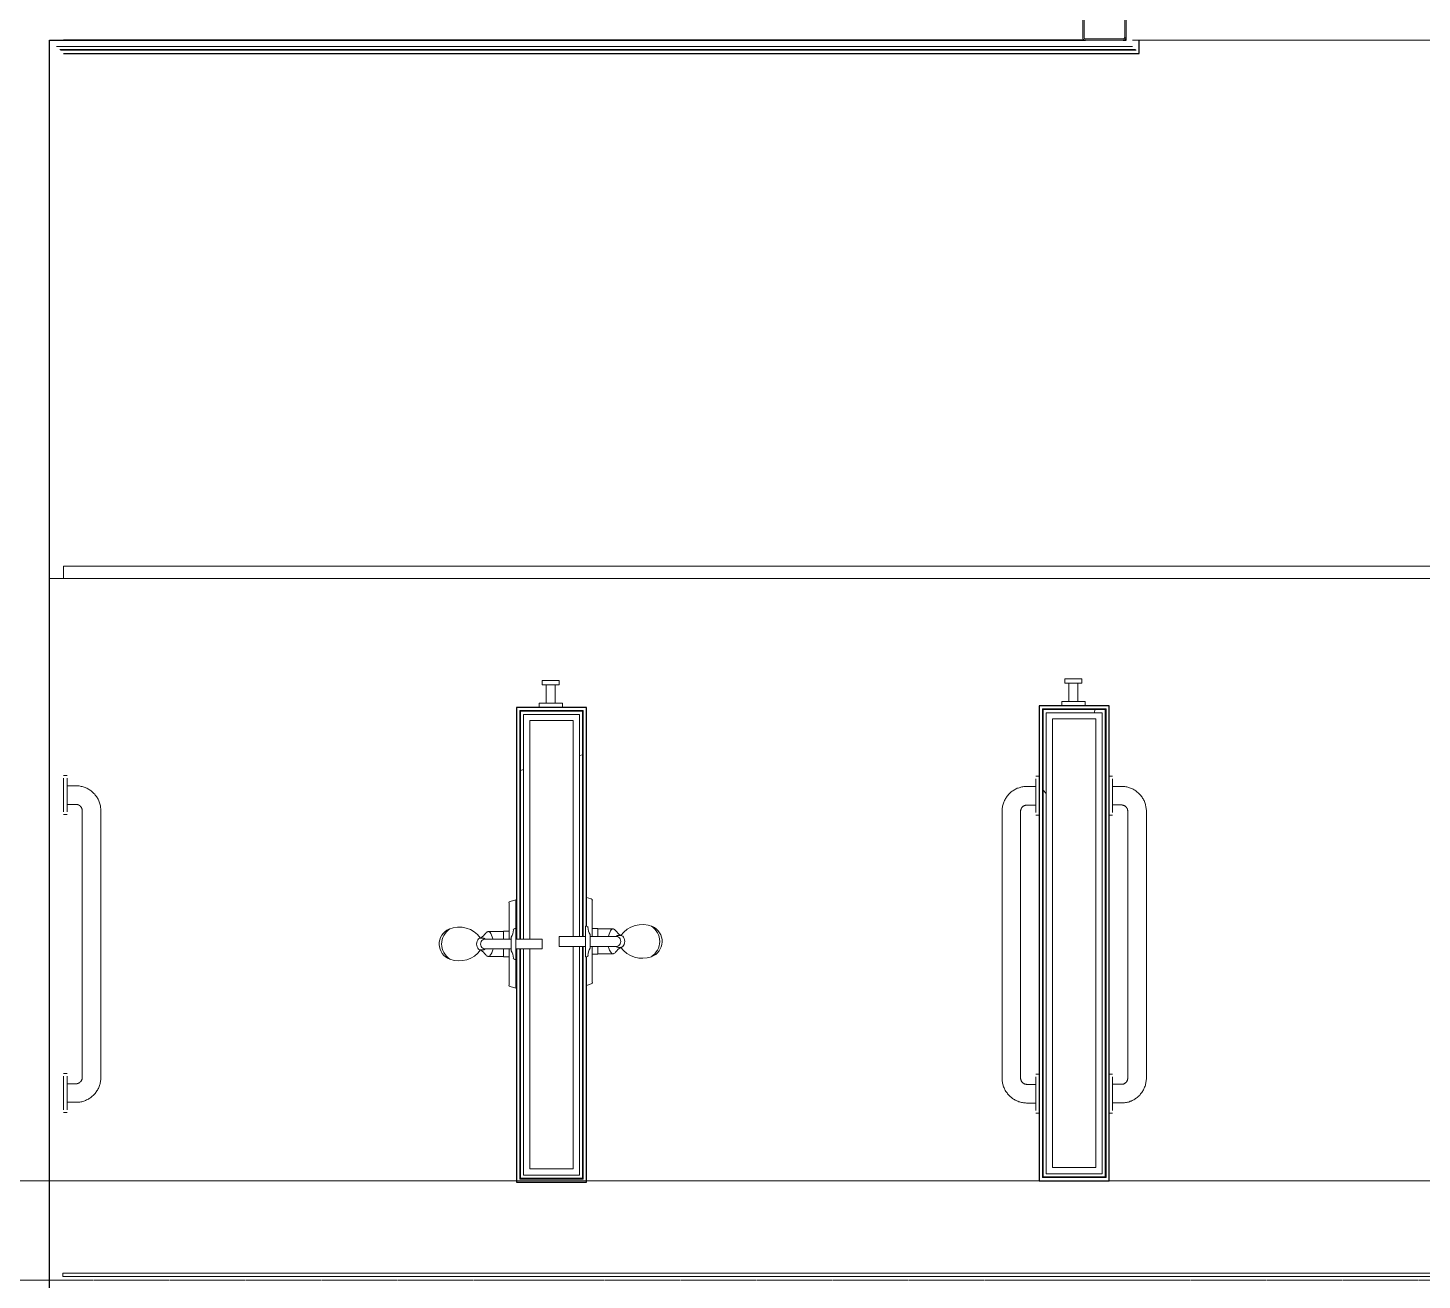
# Model space of a CAD drawing. Header units: inches. Extents: x 25369 to 33161, y -23509 to -20274.
# Drawn here: x 31448.8 to 31561.1, y -22795.3 to -22694.4 of the extents above; entities that cross this region are included whole.
import ezdxf

# ---------------------------------------------------------------- set-up
doc = ezdxf.new("R2010")
doc.units = ezdxf.units.IN
doc.header["$MEASUREMENT"] = 0
doc.linetypes.add('Grid Line 1_2_', pattern=[0.875, 0.5, -0.125, 0.125, -0.125])
for name, color, linetype, lineweight in [('A-FLOR', 192, 'Continuous', 9), ('A-GENM', 13, 'Continuous', 9), ('A-WALL', 113, 'Continuous', 9), ('A-WALL-PATT', 111, 'Continuous', 25), ('I-WALL', 2, 'Continuous', 9), ('P-SANR-FIXT', 6, 'Continuous', 9), ('Q-SPCQ', 91, 'Continuous', 9), ('S-BEAM', 12, 'Continuous', 9), ('S-COLS', 52, 'Continuous', 9), ('S-GRID', 1, 'Continuous', 9)]:
    doc.layers.add(name, color=color, linetype=linetype, lineweight=lineweight)
pattern_1 = [(296.565, (5957.926, 17.28), (0.0001, 115.19999), [12.88, -244.715]), (33.69, (5963.69, 5.76), (-0.00014, 115.19958), [20.768, -394.592]), (33.69, (6078.89, 5.76), (-0.00014, 115.19958), [20.768, -394.592]), (33.69, (6194.09, 5.76), (-0.00014, 115.19958), [20.768, -394.592]), (116.565, (5980.966, 17.28), (0.0001, 115.19999), [12.88, -244.715]), (213.69, (5975.21, 28.8), (-0.00014, 115.19958), [20.768, -394.592]), (213.69, (6090.41, 28.8), (-0.00014, 115.19958), [20.768, -394.592]), (213.69, (6205.61, 28.8), (-0.00014, 115.19958), [20.768, -394.592]), (26.565, (6004.01, 17.28), (0.0001, 115.2), [25.76, -231.836]), (26.565, (6119.21, 17.28), (0.0001, 115.2), [25.76, -231.836]), (270, (6027.05, 28.8), (115.2, 7e-15), [11.52, -103.68]), (225, (6027.05, 17.28), (-1e-14, 115.20042), [16.292, -146.626]), (135, (6015.53, 5.76), (1e-14, 115.20042), [16.292, -146.626]), (288.435, (5980.966, 51.84), (-0.00042, 115.19956), [18.215, -346.08]), (18.435, (5986.73, 34.56), (-0.0004, 115.19956), [18.215, -346.08]), (18.435, (6101.93, 34.56), (-0.0004, 115.19956), [18.215, -346.08]), (18.435, (6217.13, 34.56), (-0.0004, 115.19956), [18.215, -346.08]), (135, (6004.01, 40.32), (1e-14, 115.20042), [16.292, -146.626]), (180, (5992.49, 51.84), (-1e-14, -115.2), [11.52, -103.68]), (251.565, (5952.166, 80.64), (0.00042, 115.19956), [18.215, -346.08]), (315, (5946.41, 63.36), (-1e-14, 115.20042), [16.292, -146.626]), (71.565, (5957.926, 51.84), (0.00042, 115.19956), [18.215, -346.08]), (135, (5963.69, 69.12), (1e-14, 115.20042), [16.292, -146.626]), (225, (5998.25, 80.64), (-1e-14, 115.20042), [16.292, -146.626]), (123.69, (5986.726, 69.12), (-0.00014, 115.19958), [20.768, -394.592]), (123.69, (6101.926, 69.12), (-0.00014, 115.19958), [20.768, -394.592]), (26.565, (5975.21, 86.4), (0.0001, 115.2), [12.88, -244.715]), (26.565, (6090.41, 86.4), (0.0001, 115.2), [12.88, -244.715]), (315, (5986.73, 92.16), (-1e-14, 115.20042), [16.292, -146.626]), (213.69, (6038.57, 109.44), (-0.00014, 115.19958), [20.768, -394.592]), (213.69, (6153.77, 109.44), (-0.00014, 115.19958), [20.768, -394.592]), (213.69, (6268.97, 109.44), (-0.00014, 115.19958), [20.768, -394.592]), (296.565, (6021.286, 97.92), (0.0001, 115.19999), [12.88, -244.715]), (45, (6027.05, 86.4), (1e-14, 115.20042), [16.292, -146.626]), (90, (6038.57, 97.92), (-115.2, 7e-15), [11.52, -103.68]), (213.69, (5986.73, 115.2), (-0.00014, 115.19958), [20.768, -394.592]), (213.69, (6101.93, 115.2), (-0.00014, 115.19958), [20.768, -394.592]), (213.69, (6217.13, 115.2), (-0.00014, 115.19958), [20.768, -394.592]), (315, (5969.45, 103.68), (-1e-14, 115.20042), [8.146, -154.772]), (26.565, (5975.21, 97.92), (0.0001, 115.2), [12.88, -244.715]), (26.565, (6090.41, 97.92), (0.0001, 115.2), [12.88, -244.715]), (90, (5986.73, 103.68), (-115.2, 7e-15), [11.52, -103.68]), (333.435, (5940.65, 109.44), (-0.0001, 115.2), [12.88, -244.715]), (333.435, (6055.85, 109.44), (-0.0001, 115.2), [12.88, -244.715]), (243.435, (5952.166, 103.68), (-0.0001, 115.19999), [12.88, -244.715]), (161.565, (5946.41, 92.16), (0.0004, 115.19956), [18.215, -346.08]), (161.565, (6061.61, 92.16), (0.0004, 115.19956), [18.215, -346.08]), (161.565, (6176.81, 92.16), (0.0004, 115.19956), [18.215, -346.08]), (45, (5929.13, 97.92), (1e-14, 115.20042), [16.292, -146.626]), (26.565, (5934.89, 0), (0.0001, 115.2), [12.88, -244.715]), (26.565, (6050.09, 0), (0.0001, 115.2), [12.88, -244.715]), (116.565, (5946.406, 5.76), (0.0001, 115.19999), [12.88, -244.715]), (206.565, (5940.65, 17.28), (0.0001, 115.2), [12.88, -244.715]), (206.565, (6055.85, 17.28), (0.0001, 115.2), [12.88, -244.715]), (296.565, (5929.126, 11.52), (0.0001, 115.19999), [12.88, -244.715]), (14.036, (6015.53, 51.84), (0.0005, 115.19957), [23.749, -451.233]), (14.036, (6130.73, 51.84), (0.0005, 115.19957), [23.749, -451.233]), (14.036, (6245.93, 51.84), (0.0005, 115.19957), [23.749, -451.233]), (14.036, (6361.13, 51.84), (0.0005, 115.19957), [23.749, -451.233]), (135, (6038.57, 57.6), (1e-14, 115.20042), [16.292, -146.626]), (198.435, (6027.05, 69.12), (-0.0004, 115.19956), [18.215, -346.08]), (198.435, (6142.25, 69.12), (-0.0004, 115.19956), [18.215, -346.08]), (198.435, (6257.45, 69.12), (-0.0004, 115.19956), [18.215, -346.08]), (296.565, (6009.766, 63.36), (0.0001, 115.19999), [12.88, -244.715]), (333.435, (5934.89, 34.56), (-0.0001, 115.2), [12.88, -244.715]), (333.435, (6050.09, 34.56), (-0.0001, 115.2), [12.88, -244.715]), (45, (5946.41, 28.8), (1e-14, 115.20042), [8.146, -154.772]), (116.565, (5952.166, 34.56), (0.0001, 115.19999), [12.88, -244.715]), (225, (5946.41, 46.08), (-1e-14, 115.20042), [16.292, -146.626])]

# ---------------------------------------------------------------- blocks, each defined once
blk = doc.blocks.new('817_Grab_Bars - 8170-001240-V50-Overall Floor Plan')
at = {"layer": 'Q-SPCQ', "color": 7}
for p, q in [((25522.8, -22754.67), (25522.52, -22754.67)), ((25522.52, -22756.23), (25522.52, -22754.88)), ((25522.8, -22754.88), (25522.8, -22756.23)), ((25523.52, -22755.48), (25522.8, -22755.48)), ((25522.52, -22757.59), (25522.52, -22756.23)), ((25522.8, -22756.23), (25522.8, -22757.59)), ((25522.8, -22756.98), (25523.52, -22756.98)), ((25522.52, -22757.8), (25522.8, -22757.8)), ((25524.02, -22757.48), (25524.02, -22778.98)), ((25525.52, -22778.98), (25525.52, -22757.48)), ((25522.8, -22778.67), (25522.52, -22778.67)), ((25522.52, -22780.23), (25522.52, -22778.88)), ((25522.8, -22778.88), (25522.8, -22780.23)), ((25523.52, -22779.48), (25522.8, -22779.48)), ((25522.52, -22781.59), (25522.52, -22780.23)), ((25522.8, -22780.23), (25522.8, -22781.59)), ((25522.52, -22781.8), (25522.8, -22781.8)), ((25522.8, -22780.98), (25523.52, -22780.98))]:
    blk.add_line(p, q, dxfattribs=at)
at = {"layer": 'Q-SPCQ', "color": 7, "flags": 128}
for points in [[(25525.52, -22757.48), (25525.51, -22757.4), (25525.51, -22757.32), (25525.5, -22757.25), (25525.49, -22757.17), (25525.48, -22757.09), (25525.46, -22757.01), (25525.44, -22756.93), (25525.41, -22756.86), (25525.39, -22756.78), (25525.36, -22756.71), (25525.32, -22756.63), (25525.29, -22756.56), (25525.25, -22756.49), (25525.21, -22756.42), (25525.17, -22756.36), (25525.12, -22756.29), (25525.07, -22756.23), (25525.02, -22756.17), (25524.96, -22756.11), (25524.91, -22756.05), (25524.85, -22756), (25524.79, -22755.94), (25524.73, -22755.89), (25524.66, -22755.85), (25524.6, -22755.8), (25524.53, -22755.76), (25524.46, -22755.72), (25524.39, -22755.68), (25524.31, -22755.65), (25524.24, -22755.62), (25524.16, -22755.59), (25524.09, -22755.57), (25524.01, -22755.55), (25523.93, -22755.53), (25523.86, -22755.51), (25523.78, -22755.5), (25523.7, -22755.49), (25523.62, -22755.49), (25523.54, -22755.48), (25523.52, -22755.48)], [(25523.52, -22756.98), (25523.54, -22756.98), (25523.56, -22756.99), (25523.58, -22756.99), (25523.59, -22756.99), (25523.61, -22756.99), (25523.63, -22757), (25523.65, -22757), (25523.67, -22757.01), (25523.69, -22757.02), (25523.71, -22757.02), (25523.73, -22757.03), (25523.75, -22757.04), (25523.76, -22757.05), (25523.78, -22757.06), (25523.8, -22757.07), (25523.81, -22757.08), (25523.83, -22757.1), (25523.84, -22757.11), (25523.86, -22757.12), (25523.87, -22757.14), (25523.89, -22757.15), (25523.9, -22757.17), (25523.91, -22757.18), (25523.92, -22757.2), (25523.94, -22757.21), (25523.95, -22757.23), (25523.96, -22757.25), (25523.97, -22757.27), (25523.97, -22757.28), (25523.98, -22757.3), (25523.99, -22757.32), (25523.99, -22757.34), (25524, -22757.36), (25524, -22757.38), (25524.01, -22757.4), (25524.01, -22757.42), (25524.01, -22757.44), (25524.01, -22757.46), (25524.02, -22757.48), (25524.02, -22757.48)], [(25523.52, -22780.98), (25523.6, -22780.98), (25523.68, -22780.98), (25523.75, -22780.97), (25523.83, -22780.96), (25523.91, -22780.94), (25523.99, -22780.93), (25524.07, -22780.91), (25524.14, -22780.88), (25524.22, -22780.86), (25524.29, -22780.83), (25524.37, -22780.79), (25524.44, -22780.76), (25524.51, -22780.72), (25524.58, -22780.68), (25524.64, -22780.64), (25524.71, -22780.59), (25524.77, -22780.54), (25524.83, -22780.49), (25524.89, -22780.43), (25524.95, -22780.38), (25525, -22780.32), (25525.06, -22780.26), (25525.11, -22780.2), (25525.15, -22780.13), (25525.2, -22780.07), (25525.24, -22780), (25525.28, -22779.93), (25525.32, -22779.86), (25525.35, -22779.78), (25525.38, -22779.71), (25525.41, -22779.63), (25525.43, -22779.56), (25525.45, -22779.48), (25525.47, -22779.4), (25525.49, -22779.32), (25525.5, -22779.25), (25525.51, -22779.17), (25525.51, -22779.09), (25525.52, -22779.01), (25525.52, -22778.98)], [(25524.02, -22778.98), (25524.01, -22779), (25524.01, -22779.02), (25524.01, -22779.04), (25524.01, -22779.06), (25524.01, -22779.08), (25524, -22779.1), (25524, -22779.12), (25523.99, -22779.14), (25523.98, -22779.16), (25523.98, -22779.18), (25523.97, -22779.2), (25523.96, -22779.22), (25523.95, -22779.23), (25523.94, -22779.25), (25523.93, -22779.27), (25523.92, -22779.28), (25523.9, -22779.3), (25523.89, -22779.31), (25523.88, -22779.33), (25523.86, -22779.34), (25523.85, -22779.36), (25523.83, -22779.37), (25523.82, -22779.38), (25523.8, -22779.39), (25523.79, -22779.41), (25523.77, -22779.42), (25523.75, -22779.43), (25523.73, -22779.43), (25523.71, -22779.44), (25523.7, -22779.45), (25523.68, -22779.46), (25523.66, -22779.46), (25523.64, -22779.47), (25523.62, -22779.47), (25523.6, -22779.48), (25523.58, -22779.48), (25523.56, -22779.48), (25523.54, -22779.48), (25523.52, -22779.48), (25523.52, -22779.48)]]:
    blk.add_lwpolyline(points, dxfattribs=at)
blk = doc.blocks.new('817_Grab_Bars - 8170-001240-25748-Overall Floor Plan')
at = {"layer": 'Q-SPCQ', "color": 7}
for p, q in [((25395.89, -22754.73), (25395.61, -22754.73)), ((25395.61, -22756.3), (25395.61, -22754.94)), ((25395.61, -22755.55), (25394.89, -22755.55)), ((25394.89, -22757.05), (25395.61, -22757.05)), ((25395.61, -22757.65), (25395.61, -22756.3)), ((25392.89, -22757.55), (25392.89, -22779.05)), ((25394.39, -22779.05), (25394.39, -22757.55)), ((25395.61, -22757.86), (25395.89, -22757.86)), ((25395.61, -22779.55), (25394.89, -22779.55)), ((25395.89, -22778.73), (25395.61, -22778.73)), ((25395.61, -22780.3), (25395.61, -22778.94)), ((25395.61, -22781.65), (25395.61, -22780.3)), ((25394.89, -22781.05), (25395.61, -22781.05)), ((25395.61, -22781.86), (25395.89, -22781.86))]:
    blk.add_line(p, q, dxfattribs=at)
at = {"layer": 'Q-SPCQ', "color": 7, "flags": 128}
for points in [[(25394.89, -22755.55), (25394.81, -22755.55), (25394.73, -22755.55), (25394.65, -22755.56), (25394.57, -22755.57), (25394.49, -22755.59), (25394.41, -22755.6), (25394.34, -22755.62), (25394.26, -22755.65), (25394.19, -22755.68), (25394.11, -22755.7), (25394.04, -22755.74), (25393.97, -22755.77), (25393.9, -22755.81), (25393.83, -22755.85), (25393.76, -22755.9), (25393.7, -22755.94), (25393.63, -22755.99), (25393.57, -22756.04), (25393.51, -22756.1), (25393.46, -22756.15), (25393.4, -22756.21), (25393.35, -22756.27), (25393.3, -22756.34), (25393.25, -22756.4), (25393.21, -22756.47), (25393.17, -22756.53), (25393.13, -22756.6), (25393.09, -22756.68), (25393.06, -22756.75), (25393.03, -22756.82), (25393, -22756.9), (25392.97, -22756.97), (25392.95, -22757.05), (25392.93, -22757.13), (25392.92, -22757.21), (25392.91, -22757.29), (25392.9, -22757.37), (25392.89, -22757.45), (25392.89, -22757.53), (25392.89, -22757.55)], [(25394.39, -22757.55), (25394.39, -22757.53), (25394.39, -22757.51), (25394.39, -22757.49), (25394.4, -22757.47), (25394.4, -22757.45), (25394.4, -22757.43), (25394.41, -22757.41), (25394.42, -22757.39), (25394.42, -22757.37), (25394.43, -22757.35), (25394.44, -22757.33), (25394.45, -22757.32), (25394.46, -22757.3), (25394.47, -22757.28), (25394.48, -22757.26), (25394.49, -22757.25), (25394.5, -22757.23), (25394.51, -22757.22), (25394.53, -22757.2), (25394.54, -22757.19), (25394.56, -22757.17), (25394.57, -22757.16), (25394.59, -22757.15), (25394.6, -22757.14), (25394.62, -22757.13), (25394.64, -22757.12), (25394.65, -22757.11), (25394.67, -22757.1), (25394.69, -22757.09), (25394.71, -22757.08), (25394.73, -22757.07), (25394.75, -22757.07), (25394.77, -22757.06), (25394.79, -22757.06), (25394.81, -22757.05), (25394.83, -22757.05), (25394.84, -22757.05), (25394.86, -22757.05), (25394.88, -22757.05), (25394.89, -22757.05)], [(25392.89, -22779.05), (25392.89, -22779.13), (25392.9, -22779.21), (25392.9, -22779.29), (25392.92, -22779.37), (25392.93, -22779.44), (25392.95, -22779.52), (25392.97, -22779.6), (25392.99, -22779.68), (25393.02, -22779.75), (25393.05, -22779.83), (25393.08, -22779.9), (25393.12, -22779.97), (25393.15, -22780.04), (25393.2, -22780.11), (25393.24, -22780.18), (25393.29, -22780.24), (25393.34, -22780.3), (25393.39, -22780.37), (25393.44, -22780.42), (25393.5, -22780.48), (25393.56, -22780.54), (25393.62, -22780.59), (25393.68, -22780.64), (25393.74, -22780.69), (25393.81, -22780.73), (25393.88, -22780.77), (25393.95, -22780.81), (25394.02, -22780.85), (25394.09, -22780.88), (25394.17, -22780.91), (25394.24, -22780.94), (25394.32, -22780.96), (25394.39, -22780.98), (25394.47, -22781), (25394.55, -22781.02), (25394.63, -22781.03), (25394.71, -22781.04), (25394.79, -22781.04), (25394.87, -22781.05), (25394.89, -22781.05)], [(25394.89, -22779.55), (25394.87, -22779.55), (25394.85, -22779.55), (25394.83, -22779.54), (25394.81, -22779.54), (25394.79, -22779.54), (25394.77, -22779.53), (25394.75, -22779.53), (25394.73, -22779.52), (25394.71, -22779.51), (25394.7, -22779.51), (25394.68, -22779.5), (25394.66, -22779.49), (25394.64, -22779.48), (25394.62, -22779.47), (25394.61, -22779.46), (25394.59, -22779.45), (25394.58, -22779.44), (25394.56, -22779.42), (25394.55, -22779.41), (25394.53, -22779.4), (25394.52, -22779.38), (25394.5, -22779.37), (25394.49, -22779.35), (25394.48, -22779.33), (25394.47, -22779.32), (25394.46, -22779.3), (25394.45, -22779.28), (25394.44, -22779.26), (25394.43, -22779.25), (25394.42, -22779.23), (25394.42, -22779.21), (25394.41, -22779.19), (25394.41, -22779.17), (25394.4, -22779.15), (25394.4, -22779.13), (25394.39, -22779.11), (25394.39, -22779.09), (25394.39, -22779.07), (25394.39, -22779.05), (25394.39, -22779.05)]]:
    blk.add_lwpolyline(points, dxfattribs=at)
blk = doc.blocks.new('Robe_hook_5552 - Robe_hook_5552-134757-Overall Floor Plan')
at = {"layer": 'A-GENM', "color": 7}
for p, q in [((-0.94, 0), (-0.94, -0.35)), ((-0.94, -0.35), (0.94, -0.35)), ((-0.37, -1.81), (-0.37, -0.35)), ((0.38, -1.81), (0.38, -0.35)), ((0.94, -0.35), (0.94, 0)), ((-0.69, -2.16), (-0.69, -1.81)), ((-0.69, -1.81), (0.69, -1.81)), ((0.69, -2.16), (-0.69, -2.16)), ((0.69, -1.81), (0.69, -2.16))]:
    blk.add_line(p, q, dxfattribs=at)
blk = doc.blocks.new('Plate - 1_2X6-187841-Overall Floor Plan')
at = {"layer": 'S-BEAM', "color": 7}
for p, q in [((-75.12, -0.13), (-75.12, 0.12)), ((75.31, 0.12), (-75.12, 0.12)), ((-75.12, -0.13), (75.31, -0.13))]:
    blk.add_line(p, q, dxfattribs=at)
blk = doc.blocks.new('Shower-Unit-Zurn-Z7301-SS-MT-DV2P-HW - Z7301-SS-MT-DV2P-HW-253514-Overall Floor Plan')
at = {"layer": 'P-SANR-FIXT', "color": 7}
for p, q in [((-0.48, 2.64), (-0.48, 2.84)), ((-0.4, 0.38), (-0.4, 2.46)), ((0.4, 2.46), (0.4, 0.38)), ((0.48, 2.84), (0.48, 2.64)), ((-1, 0.99), (-1, 2.23)), ((1, 2.23), (1, 0.99)), ((-3.56, 0), (-3.43, 0.45)), ((-1.24, 0), (-3.56, 0)), ((-3.31, 0.54), (-1.03, 0.54)), ((-1.24, 0), (-1.24, 0.1)), ((-1.03, 0.99), (-1, 0.99)), ((-1.03, 0.54), (-1.03, 0.99)), ((-1.03, 0.54), (-0.4, 0.54)), ((-1, 0.99), (-0.4, 0.99)), ((-0.55, 0.38), (-0.4, 0.38)), ((-0.4, 0.38), (0.4, 0.38)), ((0.4, 0.99), (1, 0.99)), ((0.4, 0.54), (1.03, 0.54)), ((0.4, 0.38), (0.55, 0.38)), ((1, 0.99), (1.03, 0.99)), ((1.03, 0.99), (1.03, 0.54)), ((1.03, 0.54), (3.31, 0.54)), ((1.24, 0.1), (1.24, 0)), ((3.56, 0), (1.24, 0)), ((3.43, 0.45), (3.56, 0)), ((-0.4, 0), (-1.24, 0)), ((-0.4, -2.13), (-0.4, 0)), ((-0.4, 0), (0.4, 0)), ((0.4, 0), (0.4, -2.13)), ((1.24, 0), (0.4, 0)), ((0.4, -2.13), (-0.4, -2.13))]:
    blk.add_line(p, q, dxfattribs=at)
for centre, radius, start, end in [((0, 4.86), 1.31, 23.5819, 159.9825), ((0, 4.51), 1.46, 32.9208, 147.0792), ((0.79, 4.57), 2.15, 159.9825, 233.8466), ((-0.79, 4.57), 2.15, 306.1534, 22.1739), ((-0.63, 2.12), 0.388, 129.5027, 162.4973), ((-2.26, 4.09), 2.18, 309.5027, 324.82), ((2.26, 4.09), 2.18, 215.1859, 230.4973), ((0.63, 2.12), 0.388, 17.5027, 50.4973), ((-3.31, 0.42), 0.125, 90, 164), ((-1.14, 0.1), 0.0945, 90, 180), ((-1.14, 1.21), 1.02, 270, 305.478), ((1.14, 1.21), 1.02, 234.522, 270), ((1.14, 0.1), 0.0945, 0, 90), ((3.31, 0.42), 0.125, 16, 90)]:
    blk.add_arc(centre, radius, start, end, dxfattribs=at)
for centre, major_axis, ratio, start_param, end_param in [((0, 2.84), (0.476, 0), 0.662364, 0, 3.141593), ((0, 2.46), (0.4, 0), 0.941821, 0, 3.141593), ((-0.11, 2.15), (1.11, 0.08), 0.351489, 5.17721, 6.593422)]:
    blk.add_ellipse(centre, major_axis=major_axis, ratio=ratio, start_param=start_param, end_param=end_param, dxfattribs=at)
blk.add_open_spline([(-0.42, 1.83), (-0.46, 1.84), (-0.57, 1.87), (-0.78, 1.95), (-0.96, 2.08), (-1.02, 2.22), (-0.98, 2.3), (-0.94, 2.34)], degree=3, knots=[0.0572746, 0.0572746, 0.0572746, 0.0572746, 0.1428571, 0.2857143, 0.5714286, 0.7857143, 1, 1, 1, 1], dxfattribs=at)
for points in [[(-0.4, 2.46), (-0.42, 2.48), (-0.44, 2.52), (-0.47, 2.58), (-0.48, 2.62), (-0.48, 2.64)], [(0.48, 2.64), (0.48, 2.62), (0.47, 2.58), (0.44, 2.52), (0.42, 2.48), (0.4, 2.46)]]:
    blk.add_open_spline(points, degree=3, dxfattribs=at)
blk = doc.blocks.new('Shower-Unit-Zurn-Z7301-SS-MT-DV2P-HW - Z7301-SS-MT-DV2P-HW-253545-Overall Floor Plan')
at = {"layer": 'P-SANR-FIXT', "color": 7}
for p, q in [((0.4, 2.13), (-0.4, 2.13)), ((-0.4, 2.13), (-0.4, 0)), ((0.4, 0), (0.4, 2.13)), ((-0.4, 0), (-1.24, 0)), ((-1.24, 0), (-1.24, -0.1)), ((-0.4, 0), (0.4, 0)), ((1.24, 0), (0.4, 0)), ((1.24, -0.1), (1.24, 0)), ((-3.54, -0.06), (-3.43, -0.45)), ((-3.31, -0.54), (-1.03, -0.54)), ((-1.03, -0.54), (-0.4, -0.54)), ((-1.03, -0.54), (-1.03, -0.99)), ((-1.03, -0.99), (-1, -0.99)), ((-1, -0.99), (-0.4, -0.99)), ((-1, -0.99), (-1, -2.23)), ((-0.55, -0.38), (-0.4, -0.38)), ((-0.4, -0.38), (-0.4, -2.46)), ((-0.4, -0.38), (0.4, -0.38)), ((0.4, -2.46), (0.4, -0.38)), ((0.4, -0.38), (0.55, -0.38)), ((0.4, -0.54), (1.03, -0.54)), ((0.4, -0.99), (1, -0.99)), ((1, -2.23), (1, -0.99)), ((1, -0.99), (1.03, -0.99)), ((1.03, -0.99), (1.03, -0.54)), ((1.03, -0.54), (3.31, -0.54)), ((3.43, -0.45), (3.54, -0.06)), ((-0.48, -2.64), (-0.48, -2.84)), ((0.48, -2.84), (0.48, -2.64))]:
    blk.add_line(p, q, dxfattribs=at)
for centre, radius, start, end in [((-3.31, -0.42), 0.125, 196, 270), ((-1.14, -0.1), 0.0945, 180, 270), ((-1.14, -1.21), 1.02, 54.522, 90), ((1.14, -1.21), 1.02, 90, 125.478), ((1.14, -0.1), 0.0945, 270, 360), ((3.31, -0.42), 0.125, 270, 344), ((-0.63, -2.12), 0.388, 197.5027, 230.4973), ((0.63, -2.12), 0.388, 309.5027, 342.4973), ((0.79, -4.57), 2.15, 126.1534, 200.0175), ((-2.26, -4.09), 2.18, 35.18, 50.4973), ((2.26, -4.09), 2.18, 129.5027, 144.8141), ((-0.79, -4.57), 2.15, 337.8261, 53.8466), ((0, -4.86), 1.31, 200.0175, 336.4181), ((0, -4.51), 1.46, 212.9208, 327.0792)]:
    blk.add_arc(centre, radius, start, end, dxfattribs=at)
for centre, major_axis, ratio, start_param, end_param in [((-0.11, -2.15), (-1.11, 0.08), 0.351489, 2.831356, 4.247568), ((0, -2.84), (-0.476, 0), 0.662364, 0, 3.141593), ((0, -2.46), (-0.4, 0), 0.941821, 0, 3.141593)]:
    blk.add_ellipse(centre, major_axis=major_axis, ratio=ratio, start_param=start_param, end_param=end_param, dxfattribs=at)
blk.add_open_spline([(-0.42, -1.83), (-0.46, -1.84), (-0.57, -1.87), (-0.78, -1.95), (-0.96, -2.08), (-1.02, -2.22), (-0.98, -2.3), (-0.94, -2.34)], degree=3, knots=[0.0572746, 0.0572746, 0.0572746, 0.0572746, 0.1428571, 0.2857143, 0.5714286, 0.7857143, 1, 1, 1, 1], dxfattribs=at)
for points in [[(-0.4, -2.46), (-0.42, -2.48), (-0.44, -2.52), (-0.47, -2.58), (-0.48, -2.62), (-0.48, -2.64)], [(0.48, -2.64), (0.48, -2.62), (0.47, -2.58), (0.44, -2.52), (0.42, -2.48), (0.4, -2.46)]]:
    blk.add_open_spline(points, degree=3, dxfattribs=at)
blk = doc.blocks.new('HSS-Hollow Structural Section-Column - HSS3-1_2X3-1_2X1_8-V71-Overall Floor Plan')
at = {"layer": 'S-COLS', "color": 170, "lineweight": 15}
for p, q in [((-1.75, 1.518), (-1.75, -1.518)), ((-1.634, -1.518), (-1.634, 1.518)), ((1.518, 1.75), (-1.518, 1.75)), ((-1.518, 1.634), (1.518, 1.634)), ((1.634, 1.518), (1.634, -1.518)), ((1.75, -1.518), (1.75, 1.518)), ((1.518, -1.634), (-1.518, -1.634)), ((-1.518, -1.75), (1.518, -1.75))]:
    blk.add_line(p, q, dxfattribs=at)
for centre, radius, start, end in [((-1.518, 1.518), 0.232, 90, 180), ((-1.518, 1.518), 0.116, 90, 180), ((1.518, 1.518), 0.232, 360, 90), ((1.518, 1.518), 0.116, 0, 90), ((-1.518, -1.518), 0.232, 180, 270), ((-1.518, -1.518), 0.116, 180, 270), ((1.518, -1.518), 0.232, 270, 360), ((1.518, -1.518), 0.116, 270, 360)]:
    blk.add_arc(centre, radius, start, end, dxfattribs=at)
blk = doc.blocks.new('Locker Rooms and Restrooms_rvt-2-Overall Floor Plan')
at = {"layer": 'A-WALL-PATT', "lineweight": 9}
h = blk.add_hatch(dxfattribs=at)
h.set_pattern_fill('FP_34', style=0, pattern_type=2)
h.set_pattern_definition(pattern_1)
h.paths.add_polyline_path([(25559.27, -22787.17), (25559.33, -22787.1), (25559.27, -22782.23)], flags=0)
h.paths.add_polyline_path([(25564.08, -22749.48), (25564.33, -22749.42), (25559.58, -22749.48)], flags=0)
h = blk.add_hatch(dxfattribs=at)
h.set_pattern_fill('FP_34', style=0, pattern_type=2)
h.set_pattern_definition(pattern_1)
h.paths.add_polyline_path([(25559.33, -22787.1), (25564.08, -22787.1), (25564.08, -22786.85), (25559.58, -22786.85), (25559.58, -22768.63), (25559.33, -22768.63), (25559.33, -22782.23)], flags=0)
h.paths.add_polyline_path([(25559.45, -22767.83), (25559.58, -22767.83), (25559.58, -22749.73), (25564.08, -22749.73), (25564.08, -22749.48), (25559.33, -22749.48), (25559.33, -22767.83)], flags=0)
h = blk.add_hatch(dxfattribs=at)
h.set_pattern_fill('FP_34', style=0, pattern_type=2)
h.set_pattern_definition(pattern_1)
h.paths.add_polyline_path([(25564.33, -22787.1), (25564.33, -22768.42), (25564.08, -22768.42), (25564.08, -22787.1)], flags=0)
h.paths.add_polyline_path([(25564.33, -22767.62), (25564.33, -22749.48), (25564.08, -22749.48), (25564.08, -22767.62), (25564.21, -22767.62)], flags=0)
h = blk.add_hatch(dxfattribs=at)
h.set_pattern_fill('FP_34', style=0, pattern_type=2)
h.set_pattern_definition(pattern_1)
h.paths.add_polyline_path([(25601.39, -22787.05), (25601.45, -22786.99), (25601.39, -22782.23)], flags=0)
h.paths.add_polyline_path([(25606.2, -22749.35), (25606.45, -22749.29), (25601.7, -22749.35)], flags=0)
h = blk.add_hatch(dxfattribs=at)
h.set_pattern_fill('FP_34', style=0, pattern_type=2)
h.set_pattern_definition(pattern_1)
h.paths.add_polyline_path([(25601.7, -22786.99), (25606.2, -22786.99), (25606.2, -22786.74), (25601.7, -22786.74), (25601.7, -22749.6), (25606.2, -22749.6), (25606.2, -22749.35), (25601.45, -22749.35), (25601.45, -22786.99)], flags=0)
at = {"layer": 'A-FLOR', "color": 7}
for p, q in [((25655.08, -22695.43), (25608.64, -22695.43)), ((25736.83, -22737.8), (25522.52, -22737.8)), ((25522.52, -22737.8), (25522.52, -22738.8)), ((25522.52, -22738.8), (25521.39, -22738.8)), ((25521.39, -22738.8), (25522.52, -22738.8)), ((25522.52, -22738.8), (25736.83, -22738.8))]:
    blk.add_line(p, q, dxfattribs=at)
at = {"layer": 'A-WALL', "color": 7}
for p, q in [((25521.95, -22695.93), (25522.2, -22695.93)), ((25522.2, -22695.93), (25522.52, -22695.93)), ((25522.2, -22696.18), (25522.27, -22696.18)), ((25522.27, -22696.18), (25522.52, -22696.18)), ((25522.27, -22696.24), (25522.52, -22696.24)), ((25608.64, -22695.93), (25522.52, -22695.93)), ((25608.89, -22696.18), (25522.52, -22696.18)), ((25608.95, -22696.24), (25522.52, -22696.24)), ((25559.33, -22749.42), (25559.27, -22749.42)), ((25559.27, -22749.42), (25559.27, -22767.83)), ((25564.33, -22749.42), (25559.33, -22749.42)), ((25559.58, -22749.48), (25559.33, -22749.48)), ((25559.33, -22749.48), (25559.33, -22767.83)), ((25564.08, -22749.48), (25559.58, -22749.48)), ((25564.33, -22749.48), (25564.08, -22749.48)), ((25564.39, -22749.42), (25564.33, -22749.42)), ((25564.33, -22749.48), (25564.33, -22767.62)), ((25564.39, -22749.42), (25564.39, -22767.62)), ((25601.45, -22749.29), (25601.39, -22749.29)), ((25601.39, -22749.29), (25601.39, -22787.05)), ((25606.45, -22749.29), (25601.45, -22749.29)), ((25601.7, -22749.35), (25601.45, -22749.35)), ((25601.45, -22749.35), (25601.45, -22786.99)), ((25606.2, -22749.35), (25601.7, -22749.35)), ((25606.45, -22749.35), (25606.2, -22749.35)), ((25606.52, -22749.29), (25606.45, -22749.29)), ((25606.45, -22749.35), (25606.45, -22786.99)), ((25606.52, -22749.29), (25606.52, -22787.05)), ((25560.08, -22749.73), (25559.58, -22749.73)), ((25559.58, -22749.73), (25559.58, -22767.83)), ((25563.58, -22749.73), (25560.08, -22749.73)), ((25563.58, -22750.23), (25560.08, -22750.23)), ((25560.08, -22750.23), (25560.08, -22767.83)), ((25564.08, -22749.73), (25563.58, -22749.73)), ((25563.58, -22750.23), (25563.58, -22767.62)), ((25564.08, -22749.73), (25564.08, -22767.62)), ((25602.2, -22749.6), (25601.7, -22749.6)), ((25601.7, -22749.6), (25601.7, -22786.74)), ((25605.7, -22749.6), (25602.2, -22749.6)), ((25605.7, -22750.1), (25602.2, -22750.1)), ((25602.2, -22750.1), (25602.2, -22786.24)), ((25606.2, -22749.6), (25605.7, -22749.6)), ((25605.7, -22750.1), (25605.7, -22786.24)), ((25606.2, -22749.6), (25606.2, -22786.74)), ((25563.58, -22768.42), (25563.58, -22786.35)), ((25564.08, -22768.42), (25564.08, -22786.85)), ((25564.33, -22768.42), (25564.33, -22787.1)), ((25564.39, -22768.42), (25564.39, -22787.17)), ((25559.27, -22768.63), (25559.27, -22787.17)), ((25559.33, -22768.63), (25559.33, -22787.1)), ((25559.58, -22768.63), (25559.58, -22786.85)), ((25560.08, -22768.63), (25560.08, -22786.35)), ((25560.08, -22786.35), (25563.58, -22786.35)), ((25602.2, -22786.24), (25605.7, -22786.24)), ((25559.27, -22787.17), (25559.33, -22787.17)), ((25559.33, -22787.1), (25559.58, -22787.1)), ((25559.33, -22787.17), (25564.33, -22787.17)), ((25559.58, -22786.85), (25560.08, -22786.85)), ((25559.58, -22787.1), (25564.08, -22787.1)), ((25560.08, -22786.85), (25563.58, -22786.85)), ((25563.58, -22786.85), (25564.08, -22786.85)), ((25564.08, -22787.1), (25564.33, -22787.1)), ((25564.33, -22787.17), (25564.39, -22787.17)), ((25601.39, -22787.05), (25601.45, -22787.05)), ((25601.45, -22786.99), (25601.7, -22786.99)), ((25601.45, -22787.05), (25606.45, -22787.05)), ((25601.7, -22786.74), (25602.2, -22786.74)), ((25601.7, -22786.99), (25606.2, -22786.99)), ((25602.2, -22786.74), (25605.7, -22786.74)), ((25605.7, -22786.74), (25606.2, -22786.74)), ((25606.2, -22786.99), (25606.45, -22786.99)), ((25606.45, -22787.05), (25606.52, -22787.05))]:
    blk.add_line(p, q, dxfattribs=at)
at = {"layer": 'I-WALL', "color": 250, "lineweight": 25}
for p, q in [((25521.39, -22695.43), (25522.02, -22695.43)), ((25521.39, -22796.91), (25521.39, -22695.43)), ((25522.02, -22695.43), (25604.87, -22695.43)), ((25604.87, -22695.43), (25522.52, -22695.43)), ((25607.91, -22695.43), (25608.14, -22695.43)), ((25608.14, -22695.43), (25607.91, -22695.43)), ((25608.14, -22695.43), (25608.14, -22695.2)), ((25609.2, -22696.24), (25609.2, -22695.43)), ((25522.52, -22696.49), (25609.2, -22696.49)), ((25609.2, -22696.49), (25609.2, -22696.24)), ((25559.27, -22749.17), (25559.02, -22749.17)), ((25559.02, -22749.17), (25559.02, -22767.83)), ((25564.39, -22749.17), (25559.27, -22749.17)), ((25564.64, -22749.17), (25564.39, -22749.17)), ((25564.64, -22766.81), (25564.64, -22749.17)), ((25601.39, -22749.04), (25601.14, -22749.04)), ((25601.14, -22749.04), (25601.14, -22787.3)), ((25606.52, -22749.04), (25601.39, -22749.04)), ((25606.77, -22749.04), (25606.52, -22749.04)), ((25606.77, -22787.3), (25606.77, -22749.04)), ((25559.02, -22768.63), (25559.02, -22787.42)), ((25564.64, -22787.42), (25564.64, -22769.23)), ((25559.02, -22787.42), (25559.27, -22787.42)), ((25559.27, -22787.42), (25564.39, -22787.42)), ((25564.39, -22787.42), (25564.64, -22787.42)), ((25601.14, -22787.3), (25601.39, -22787.3)), ((25601.39, -22787.3), (25606.52, -22787.3)), ((25606.52, -22787.3), (25606.77, -22787.3))]:
    blk.add_line(p, q, dxfattribs=at)
at = {"lineweight": 9}
for name, p in [('HSS-Hollow Structural Section-Column - HSS3-1_2X3-1_2X1_8-V71-Overall Floor Plan', (25606.39, -22693.68)), ('817_Grab_Bars - 8170-001240-V50-Overall Floor Plan', (0, 0)), ('817_Grab_Bars - 8170-001240-25748-Overall Floor Plan', (205.25, 0.01)), ('Plate - 1_2X6-187841-Overall Floor Plan', (25597.58, -22794.87))]:
    blk.add_blockref(name, p, dxfattribs=at)
for name, p, rotation in [('Robe_hook_5552 - Robe_hook_5552-134757-Overall Floor Plan', (25561.77, -22749.17), 180), ('Robe_hook_5552 - Robe_hook_5552-134757-Overall Floor Plan', (25603.89, -22749.04), 180), ('817_Grab_Bars - 8170-001240-25748-Overall Floor Plan', (51002.66, -45536.58), 180), ('Shower-Unit-Zurn-Z7301-SS-MT-DV2P-HW - Z7301-SS-MT-DV2P-HW-253514-Overall Floor Plan', (25558.95, -22768.23), 90.00000000000074), ('Shower-Unit-Zurn-Z7301-SS-MT-DV2P-HW - Z7301-SS-MT-DV2P-HW-253545-Overall Floor Plan', (25564.58, -22768.02), 89.99999999999926)]:
    blk.add_blockref(name, p, dxfattribs=dict(at, rotation=rotation))
blk = doc.blocks.new('Girt_C - 8_D-1405500-Overall Floor Plan')
at = {"layer": 'S-BEAM'}
for p, q in [((25559.02, -22787.3), (25521.39, -22787.3)), ((25601.14, -22787.3), (25564.64, -22787.3)), ((25643.27, -22787.3), (25606.77, -22787.3))]:
    blk.add_line(p, q, dxfattribs=at)

msp = doc.modelspace()

# ---------------------------------------------------------------- linework, layer by layer
at = {"layer": 'S-GRID', "linetype": 'Grid Line 1_2_'}
for p, q in [((32356.47, -22787.3), (27400.49, -22787.3)), ((32648.19, -22787.3), (27719.33, -22787.3)), ((32260.47, -22795.3), (27496.49, -22795.3)), ((32552.19, -22795.3), (27844.64, -22795.3))]:
    msp.add_line(p, q, dxfattribs=at)

# ---------------------------------------------------------------- block references
at = {"lineweight": 5}
msp.add_blockref('Locker Rooms and Restrooms_rvt-2-Overall Floor Plan', (5929.13, 0), dxfattribs=at)
at = {"layer": 'S-BEAM'}
msp.add_blockref('Girt_C - 8_D-1405500-Overall Floor Plan', (5929.13, 0), dxfattribs=at)

doc.saveas('drawing.dxf')
